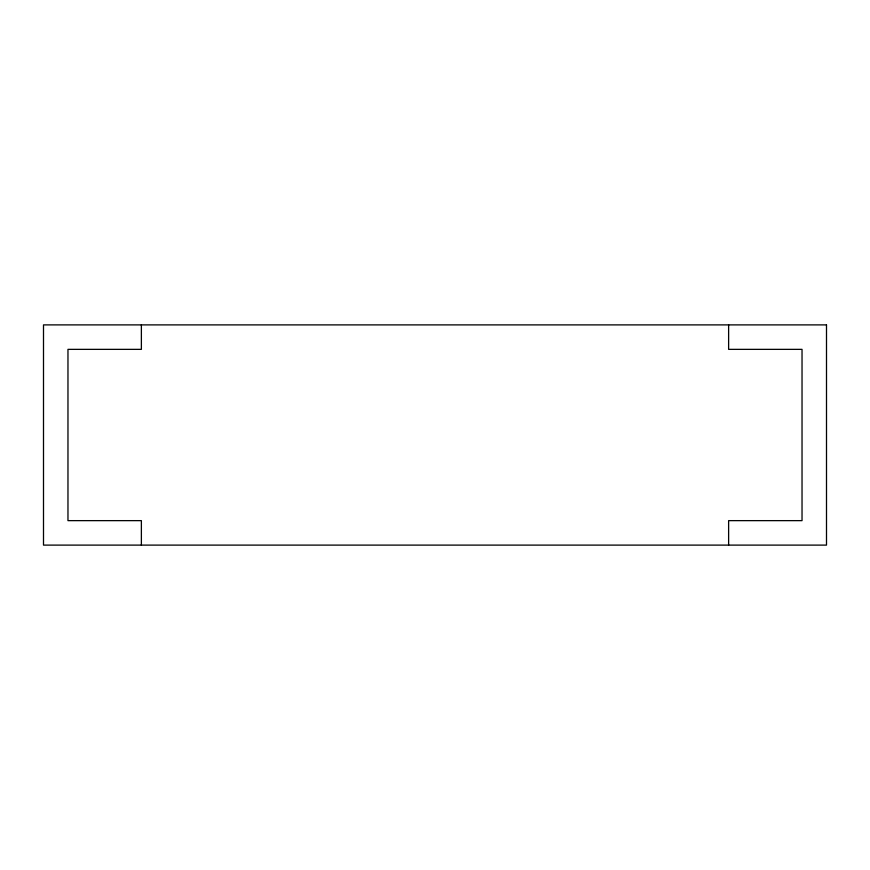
<?xml version="1.0" encoding="UTF-8"?>
<svg xmlns="http://www.w3.org/2000/svg" width="870" height="870" viewBox="0 0 870 870"><rect width="100%" height="100%" fill="white"/><g stroke="black" fill="none" stroke-linecap="round" stroke-linejoin="round"><path stroke-width="1.3" d="M728.625 324.891L728.625 349.359L802.031 349.359L802.031 520.641L728.625 520.641L728.625 545.109M141.375 324.891L141.375 349.359L67.969 349.359L67.969 520.641L141.375 520.641L141.375 545.109M826.5 324.891L43.5 324.891L43.5 545.109L826.5 545.109L826.5 324.891"/></g></svg>
